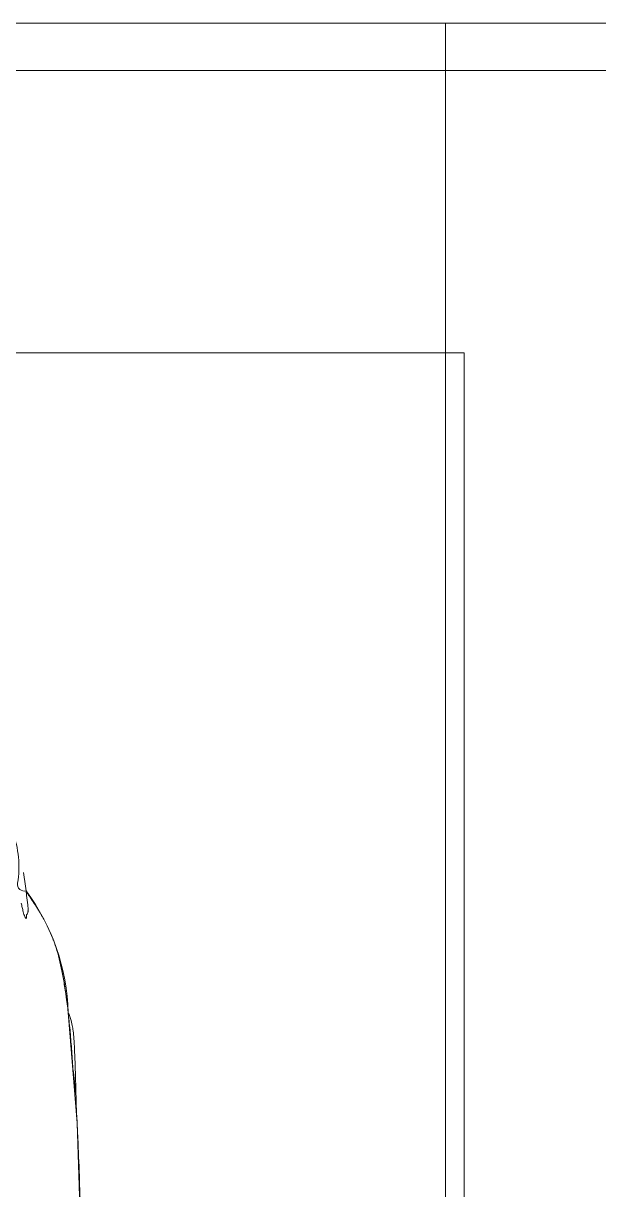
# Model space of a CAD drawing. Header units: metres. Extents: x -13316 to 152404, y -3899 to 30226.
# Drawn here: x 114243.7 to 114304.7, y 3424.3 to 3548.2 of the extents above; entities that cross this region are included whole.
import ezdxf
from ezdxf.xclip import XClip

# ---------------------------------------------------------------- set-up
doc = ezdxf.new("R2010")
doc.units = ezdxf.units.M
doc.header["$LTSCALE"] = 100
doc.header["$MEASUREMENT"] = 0
doc.header["$XCLIPFRAME"] = 0
doc.layers.get('0').update_dxf_attribs({"color": 9, "lineweight": 9})
for name, color, linetype, lineweight in [('04', 9, 'Continuous', 9), ('06B', 9, 'Continuous', 9), ('06D', 9, 'Continuous', 9), ('40M', 9, 'Continuous', 9)]:
    doc.layers.add(name, color=color, linetype=linetype, lineweight=lineweight)

# ---------------------------------------------------------------- blocks, each defined once
blk = doc.blocks.new('p-araba-polo')
at = {"extrusion": (0, 0, -1)}
blk.add_line((3.4804, 0.8048), (3.4804, 0.8048), dxfattribs=at)
at = {"flags": 128}
for points in [[(3.6574, 0.7549), (3.6583, 0.7553), (3.6593, 0.7556), (3.6605, 0.7556)], [(3.6558, 0.7538), (3.6563, 0.7542), (3.6566, 0.7545), (3.6574, 0.7549)]]:
    blk.add_lwpolyline(points, dxfattribs=at)
for points, degree, knots in [([(3.46, 0.8061), (3.4566, 0.8063), (3.4499, 0.8067), (3.4362, 0.8075), (3.4129, 0.8086), (3.3796, 0.8099), (3.339, 0.8111), (3.2984, 0.812), (3.2603, 0.8127), (3.226, 0.8131), (3.193, 0.8134), (3.1656, 0.8135), (3.1487, 0.8134), (3.1435, 0.8134)], 3, [0, 0, 0, 0, 0.03531, 0.070597, 0.141114, 0.269195, 0.390859, 0.518959, 0.640794, 0.737038, 0.833171, 0.948447, 1, 1, 1, 1]), ([(3.4534, 0.8065), (3.4733, 0.8062), (3.5024, 0.8054), (3.5233, 0.8042), (3.533, 0.8033), (3.5394, 0.8022), (3.5462, 0.8005), (3.5507, 0.7987), (3.5521, 0.7981)], 3, [0, 0, 0, 0, 0.418831, 0.714948, 0.835581, 0.907738, 0.972168, 1, 1, 1, 1]), ([(3.4649, 0.8058), (3.4648, 0.8058), (3.4647, 0.8058), (3.4648, 0.8058), (3.4649, 0.8058)], 3, [0, 0, 0, 0, 0.506131, 1, 1, 1, 1]), ([(3.4649, 0.8058), (3.4695, 0.8055), (3.4787, 0.8047), (3.4878, 0.8037), (3.4924, 0.8031)], 3, [0, 0, 0, 0, 0.500005, 1, 1, 1, 1]), ([(3.4924, 0.8031), (3.496, 0.8029), (3.5031, 0.8024), (3.5136, 0.8016), (3.5237, 0.8008), (3.5336, 0.8), (3.5432, 0.799), (3.5524, 0.798), (3.5613, 0.797), (3.5699, 0.7958), (3.5781, 0.7946), (3.5859, 0.7933), (3.5934, 0.7919), (3.5988, 0.7908), (3.6016, 0.7902), (3.6022, 0.7901)], 3, [0, 0, 0, 0, 0.08164, 0.163278, 0.244914, 0.326547, 0.408179, 0.489811, 0.571441, 0.653071, 0.734702, 0.816332, 0.897962, 0.979592, 1, 1, 1, 1]), ([(3.5624, 0.7968), (3.5668, 0.7963), (3.5918, 0.7928), (3.6137, 0.7881), (3.6286, 0.7825), (3.63, 0.7819)], 3, [0, 0, 0, 0, 0.15043, 0.932957, 1, 1, 1, 1]), ([(3.63, 0.782), (3.6367, 0.7793), (3.6464, 0.775), (3.6606, 0.7668), (3.6723, 0.7592), (3.6777, 0.7555), (3.6807, 0.7535), (3.6809, 0.7534)], 3, [0, 0, 0, 0, 0.436591, 0.634385, 0.751254, 0.983784, 1, 1, 1, 1]), ([(3.6621, 0.7555), (3.6621, 0.7555), (3.6621, 0.7555), (3.6621, 0.7555), (3.6621, 0.7555), (3.6621, 0.7555), (3.6621, 0.7555), (3.6621, 0.7555), (3.6621, 0.7555), (3.6621, 0.7555), (3.6621, 0.7555)], 5, [0, 0, 0, 0, 0, 0, 1, 1, 1, 1, 1, 1, 1, 1, 1, 1, 1]), ([(3.6684, 0.7483), (3.6668, 0.7486), (3.6637, 0.7493), (3.6595, 0.7502), (3.6562, 0.7511), (3.6538, 0.752), (3.6529, 0.7524), (3.6525, 0.7527)], 3, [0, 0, 0, 0, 0.243786, 0.487231, 0.658342, 0.829202, 1, 1, 1, 1])]:
    blk.add_open_spline(points, degree=degree, knots=knots)
for points, degree in [([(3.4597, 0.8061), (3.4598, 0.8061), (3.4598, 0.8061), (3.4599, 0.8061), (3.4599, 0.8061), (3.46, 0.8061), (3.46, 0.8061)], 6), ([(3.4645, 0.8058), (3.4646, 0.8058), (3.4647, 0.8058), (3.4648, 0.8058), (3.4649, 0.8058)], 4), ([(3.4646, 0.8058), (3.4646, 0.8058), (3.4647, 0.8058), (3.4648, 0.8058), (3.4649, 0.8058)], 4), ([(3.4646, 0.8058), (3.4646, 0.8058), (3.4647, 0.8058), (3.4648, 0.8058), (3.4648, 0.8058), (3.4649, 0.8058), (3.4649, 0.8058)], 6), ([(3.4646, 0.8058), (3.4646, 0.8058), (3.4646, 0.8058), (3.4646, 0.8058)], 3), ([(3.4646, 0.8058), (3.4646, 0.8058), (3.4647, 0.8058), (3.4647, 0.8058), (3.4648, 0.8058), (3.4649, 0.8058), (3.4649, 0.8058)], 6), ([(3.4649, 0.8058), (3.4648, 0.8058), (3.4648, 0.8058), (3.4647, 0.8058), (3.4647, 0.8058), (3.4648, 0.8058), (3.4649, 0.8058)], 6), ([(3.6613, 0.7556), (3.661, 0.7556), (3.6607, 0.7557), (3.6604, 0.7557), (3.66, 0.7556), (3.6597, 0.7556)], 5), ([(3.6606, 0.7556), (3.6608, 0.7556), (3.6612, 0.7556), (3.6617, 0.7556)], 3), ([(3.6613, 0.7556), (3.6615, 0.7556), (3.6616, 0.7556), (3.6618, 0.7556), (3.6619, 0.7556), (3.6621, 0.7555)], 5), ([(3.6621, 0.7555), (3.6618, 0.7556), (3.6616, 0.7556), (3.6613, 0.7556)], 3), ([(3.6616, 0.7556), (3.6747, 0.7543), (3.6879, 0.7526), (3.7009, 0.7505)], 3), ([(3.662, 0.7555), (3.662, 0.7555), (3.662, 0.7555), (3.662, 0.7555), (3.662, 0.7555), (3.6621, 0.7555)], 5), ([(3.6622, 0.7555), (3.6621, 0.7555), (3.6621, 0.7555), (3.6621, 0.7555), (3.6621, 0.7555), (3.6621, 0.7555)], 5), ([(3.6621, 0.7555), (3.6621, 0.7555), (3.6621, 0.7555), (3.6622, 0.7555)], 3), ([(3.6621, 0.7555), (3.6621, 0.7555), (3.6621, 0.7555), (3.6621, 0.7555)], 3), ([(3.6525, 0.7527), (3.6519, 0.7531), (3.6517, 0.7534), (3.652, 0.7536), (3.6524, 0.7538), (3.653, 0.7538), (3.6537, 0.7539), (3.6543, 0.7539)], 7), ([(3.6543, 0.7539), (3.6546, 0.7539), (3.6548, 0.7539), (3.655, 0.7539), (3.6553, 0.7539), (3.6555, 0.7539), (3.6557, 0.7539), (3.656, 0.7539)], 7), ([(3.6543, 0.7539), (3.6549, 0.7539), (3.6554, 0.7539), (3.656, 0.7539)], 3), ([(3.6598, 0.755), (3.6598, 0.7551), (3.6599, 0.7551), (3.6599, 0.7552), (3.66, 0.7552), (3.6601, 0.7553)], 5)]:
    blk.add_open_spline(points, degree=degree)
at = {"layer": '40M'}
blk.add_lwpolyline([(3.3018, -0.8119), (3.4597, -0.8061), (3.5625, -0.7968), (3.63, -0.7819), (3.6813, -0.7534), (3.7009, -0.7505), (3.7439, -0.7391), (3.7799, -0.7136), (3.8172, -0.6448, 0.152071), (3.8172, 0.6448, 0.097947), (3.7799, 0.7136, 0.131733), (3.7439, 0.7391, 0.129735), (3.6894, 0.7444, -0.54352), (3.6813, 0.7534, 0.153109), (3.5521, 0.7981), (3.4348, 0.8075), (3.3018, 0.8119)], format="xyb", dxfattribs=at)
blk = doc.blocks.new('pergolecatikati_krtrevizegorunus')
at = {"layer": '06B'}
for points in [[(-830, 1618), (-830, 3), (-800, 3), (-800, 90), (-30, 90), (-30, 3), (0, 3), (0, 1618), (-30, 1618), (-30, 1550), (-800, 1550), (-800, 1618)], [(-30, 630), (-30, 560), (-800, 560), (-800, 630)]]:
    blk.add_lwpolyline(points, close=True, dxfattribs=at)
blk = doc.blocks.new('p-cati_vw')
at = {"layer": '06D'}
for points in [[(555.51, -2510), (555.51, -2260), (55.51, -2260), (55.51, -2510)], [(555.51, -2760), (555.51, -2510), (55.51, -2510), (55.51, -2760)]]:
    blk.add_lwpolyline(points, close=True, dxfattribs=at)
at = {"layer": '04'}
ref = blk.add_blockref('p-araba-polo', (515.75, -2629.81), dxfattribs=dict(at, xscale=-100, yscale=100, zscale=100, rotation=1.082915e-10))
XClip(ref).set_block_clipping_path([(-0.0924763951, -0.9835002962), (4.0650970395, 0.9845199444)])
at = {"layer": '06B', "rotation": 1.082915e-10}
blk.add_blockref('pergolecatikati_krtrevizegorunus', (890.51, -3138), dxfattribs=at)

msp = doc.modelspace()

# ---------------------------------------------------------------- block references
at = {"layer": '06D', "rotation": 269.9999999998917}
msp.add_blockref('p-cati_vw', (116798.49, 3603.68), dxfattribs=at)

doc.saveas('drawing.dxf')
